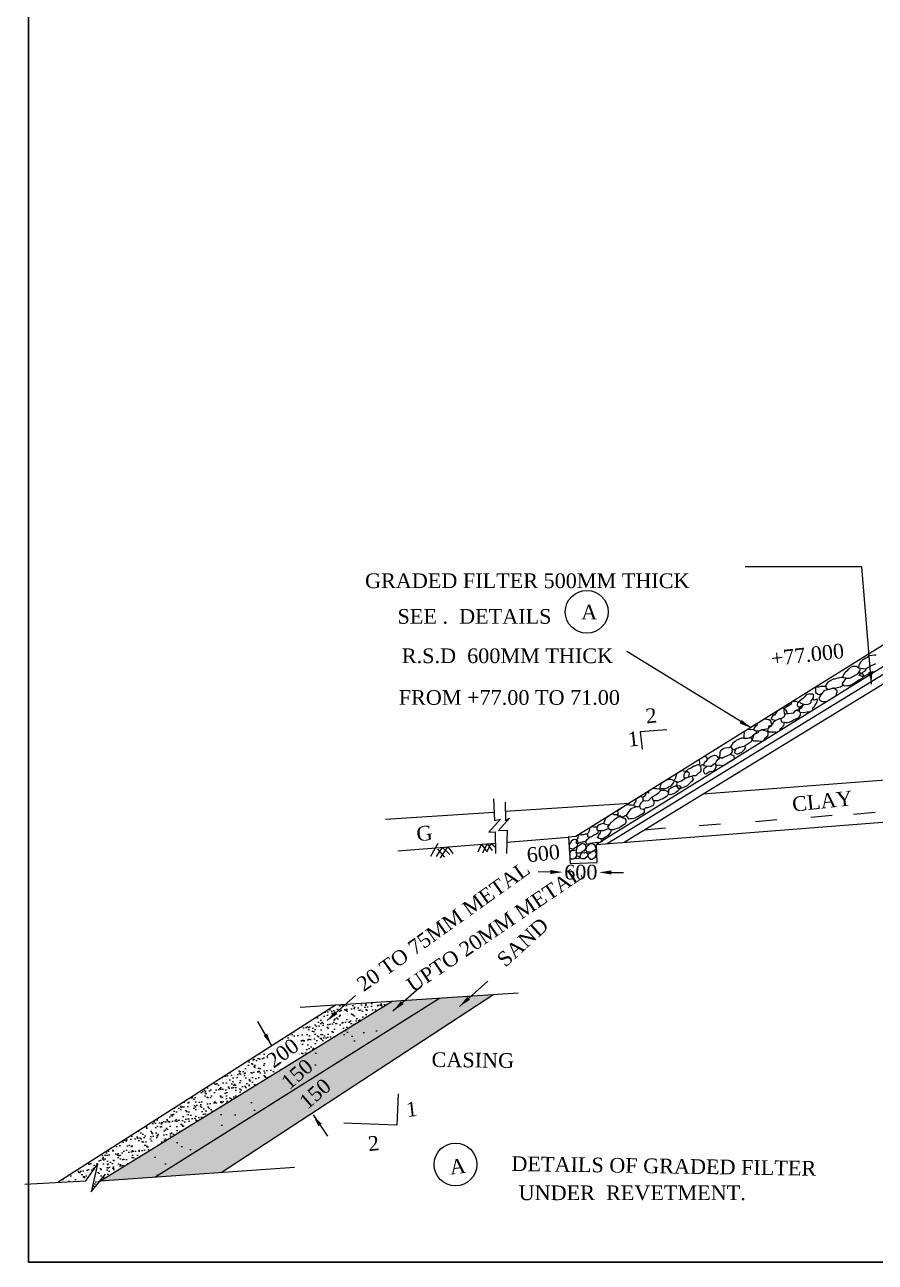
# Model space of a CAD drawing. Header units: millimetres. Extents: x 35 to 1436, y 32 to 1034.
# Drawn here: x 35 to 382, y 32 to 538 of the extents above; entities that cross this region are included whole.
import ezdxf

# ---------------------------------------------------------------- set-up
doc = ezdxf.new("R2010")
doc.units = ezdxf.units.MM
doc.header["$MEASUREMENT"] = 0
doc.header["$PDMODE"] = 66
doc.header["$PDSIZE"] = 170
doc.linetypes.add('ACAD_ISO03W100', pattern=[30, 12, -18])
for name, color, linetype in [('DIM', 5, 'Continuous'), ('DOT LINE', 3, 'ACAD_ISO03W100'), ('DWG. LINE', 1, 'Continuous'), ('HATCH', 2, 'Continuous'), ('TEXT', 7, 'Continuous')]:
    doc.layers.add(name, color=color, linetype=linetype)
doc.layers.add('TITLE', color=7, linetype='Continuous', lineweight=30)
doc.styles.get("Standard").update_dxf_attribs({"font": 'times.ttf', "height": 6})
doc.dimstyles.get("Standard").update_dxf_attribs({"dimtxt": 6, "dimasz": 5, "dimexe": 0.18, "dimexo": 0.0625, "dimgap": 0.09, "dimtad": 0, "dimtih": 1, "dimtoh": 1, "dimdec": 1, "dimzin": 0, "dimdsep": 46, "dimtxsty": 'Standard', "dimcen": 0.09, "dimse1": 1, "dimse2": 1, "dimclrd": 5, "dimclre": 5, "dimclrt": 4, "dimadec": 0, "dimazin": 0, "dimtfac": 1, "dimtdec": 1, "dimtofl": 0, "dimtmove": 0, "dimatfit": 3, "dimfxl": 0, "dimtolj": 1, "dimtzin": 0, "dimarcsym": 0})

# ---------------------------------------------------------------- blocks, each defined once
blk = doc.blocks.new('*D15')
at = {"layer": 'Defpoints', "color": 0}
for p in [(254.61, 191.96), (269.5, 191.86), (269.5, 191.86)]:
    blk.add_point(p, dxfattribs=at)
at = {"layer": 'DIM', "color": 5, "lineweight": -2}
for p, q in [((249.61, 191.99), (244.61, 192.02)), ((274.5, 191.82), (279.5, 191.79))]:
    blk.add_line(p, q, dxfattribs=at)
at = {"layer": 'DIM', "color": 5}
for points in [[(249.61, 192.82), (249.6, 191.16), (254.61, 191.96)], [(274.51, 192.66), (274.49, 190.99), (269.5, 191.86)]]:
    blk.add_solid(points, dxfattribs=at)
at = {"layer": 'DIM', "color": 4, "insert": (262.05, 191.91), "char_height": 6, "attachment_point": 5}
blk.add_mtext('\\A1;600', dxfattribs=at)

msp = doc.modelspace()

# ---------------------------------------------------------------- hatches: boundary and pattern name
at = {"layer": 'DOT LINE'}
h = msp.add_hatch(dxfattribs=at)
h.set_pattern_fill('AR-SAND', color=256, scale=5, style=0)
h.paths.add_polyline_path([(184.95, 139.17), (161.7, 137.63), (48.38, 65.13), (59.67, 65.75), (64.51, 72.55), (61.94, 61.22), (65.44, 65.63), (65.44, 65.63)])
h.paths.add_polyline_path([(136.19, 109.33), (149.31, 119.06), (143.87, 126.39), (130.75, 116.66)], flags=24)
at = {"layer": 'HATCH'}
h = msp.add_hatch(dxfattribs=at)
h.set_pattern_fill('AR-SAND', color=256, scale=2, style=0)
h.paths.add_polyline_path([(65.44, 65.63), (87.89, 67.19), (204.21, 140.44), (184.95, 139.17)])
h.paths.add_polyline_path([(87.89, 67.19), (115.04, 69.07), (226.54, 141.91), (204.21, 140.44)])
h.paths.add_polyline_path([(141, 99.03), (155.07, 111.13), (149.11, 118.05), (135.05, 105.96)], flags=24)
h.paths.add_polyline_path([(148.41, 90.99), (162.44, 103.11), (156.47, 110.03), (142.43, 97.9)], flags=24)
h = msp.add_hatch(dxfattribs=at)
h.set_pattern_fill('AR-SAND', color=256, scale=10, style=0)
h.paths.add_polyline_path([(184.95, 139.17), (161.7, 137.63), (48.38, 65.13), (59.67, 65.75), (64.51, 72.55), (61.94, 61.22), (65.44, 65.63), (65.44, 65.63)])
h = msp.add_hatch(dxfattribs=at)
h.set_pattern_fill('AR-SAND', color=256, scale=10, style=0)
h.paths.add_polyline_path([(184.95, 139.17), (161.7, 137.63), (48.38, 65.13), (59.67, 65.75), (64.51, 72.55), (61.94, 61.22), (65.44, 65.63), (65.44, 65.63)])
h = msp.add_hatch(dxfattribs=at)
h.set_pattern_fill('AR-SAND', color=256, scale=10, style=0)
h.paths.add_polyline_path([(184.95, 139.17), (161.7, 137.63), (48.38, 65.13), (59.67, 65.75), (64.51, 72.55), (61.94, 61.22), (65.44, 65.63), (65.44, 65.63)])
h.paths.add_polyline_path([(136.19, 109.33), (149.31, 119.06), (143.87, 126.39), (130.75, 116.66)], flags=24)
h = msp.add_hatch(dxfattribs=at)
h.set_pattern_fill('AR-SAND', color=256, scale=2, style=0)
h.paths.add_polyline_path([(48.38, 65.13), (59.67, 65.75), (64.51, 72.55), (61.94, 61.22), (65.44, 65.63), (65.44, 65.63), (184.95, 139.17), (161.7, 137.63)])
h.paths.add_polyline_path([(136.19, 109.33), (149.31, 119.06), (143.87, 126.39), (130.75, 116.66)], flags=24)
h = msp.add_hatch(dxfattribs=at)
h.set_pattern_fill('AR-SAND', color=256, scale=10, style=0)
h.paths.add_polyline_path([(204.21, 140.44), (184.95, 139.17), (65.44, 65.63), (87.89, 67.19)])
h = msp.add_hatch(dxfattribs=at)
h.set_pattern_fill('AR-SAND', color=256, scale=100, style=0)
h.paths.add_polyline_path([(65.44, 65.63), (87.89, 67.19), (204.21, 140.44), (184.95, 139.17)])

# ---------------------------------------------------------------- linework, layer by layer
at = {"layer": 'DIM'}
for p, q in [((297.25, 250.11), (286.32, 249.33)), ((286.32, 249.33), (287.1, 242.3)), ((226.54, 141.91), (115.04, 69.07)), ((187.31, 101.34), (186.83, 88.54)), ((186.83, 88.54), (165.21, 89.34))]:
    msp.add_line(p, q, dxfattribs=at)
at = {"layer": 'DOT LINE'}
for p, q in [((342.2, 213.31), (333.46, 212.59)), ((364.74, 215.08), (356.01, 214.36)), ((382.32, 216.28), (373.58, 215.56)), ((296.64, 209.87), (287.9, 209.15)), ((319.16, 211.63), (310.42, 210.91)), ((203.61, 203.71), (200.54, 198.29)), ((220.07, 200.27), (221.49, 203.37)), ((221.49, 203.37), (223.6, 200.21)), ((221.92, 199.8), (223.78, 203.56)), ((223.6, 200.21), (225.35, 203.68)), ((223.78, 203.56), (225.8, 200.86)), ((225.35, 203.68), (227.06, 202.32)), ((203.05, 198.36), (205.43, 202.09)), ((206.49, 198.09), (203.61, 201.37)), ((204.71, 197.86), (207.68, 202.27)), ((205.43, 202.09), (208.54, 199.15)), ((207.68, 202.27), (209.73, 199.61))]:
    msp.add_line(p, q, dxfattribs=at)
at = {"layer": 'DWG. LINE'}
for p, q in [((436.24, 316.39), (260.07, 206.47)), ((439.44, 309.39), (268.42, 203.31)), ((272.79, 203.65), (440.95, 306.77)), ((279.71, 204.19), (442.7, 303.8)), ((531.38, 240.7), (311.92, 223.88)), ((226.32, 221.88), (226.78, 213.03)), ((231.11, 220.53), (231.24, 213.03)), ((229.17, 213.55), (224.45, 208.31)), ((226.78, 213.03), (229.17, 213.55)), ((232.92, 214.06), (228.39, 209.02)), ((231.24, 213.03), (232.92, 214.06)), ((224.45, 208.31), (226.97, 208.5)), ((226.97, 208.5), (227.1, 199.58)), ((228.39, 209.02), (231.95, 209.15)), ((231.95, 209.15), (231.63, 199.52)), ((260.07, 206.47), (256.87, 206.2)), ((147.33, 136.68), (236.44, 142.56)), ((161.7, 137.63), (48.38, 65.13)), ((65.44, 65.63), (184.95, 139.17)), ((87.89, 67.19), (204.21, 140.44)), ((59.67, 65.75), (64.51, 72.55)), ((64.51, 72.55), (61.94, 61.22)), ((144.98, 71.14), (65.44, 65.63)), ((61.94, 61.22), (67.69, 68.47)), ((34.72, 64.39), (59.67, 65.75))]:
    msp.add_line(p, q, dxfattribs=at)
at = {"layer": 'DWG. LINE', "color": 1}
for p, q in [((231.17, 216.82), (282.07, 220.2)), ((182.2, 213.58), (226.6, 216.52))]:
    msp.add_line(p, q, dxfattribs=at)
at = {"layer": 'DWG. LINE'}
for points in [[(231.78, 204.19), (257.05, 206.21), (257.75, 195.55), (268.77, 195.89), (268.42, 203.31), (598.46, 229.03), (640.19, 192.29), (678.96, 195.82), (715.43, 237.67), (1053.23, 260.41), (1053.23, 257.32), (1080.33, 259.26), (1079.61, 269.75), (1036.77, 267.31), (1037.11, 259.33)], [(187.29, 200.65), (227.04, 203.82)]]:
    msp.add_lwpolyline(points, dxfattribs=at)
for centre in [(264.45, 298.39), (210.8, 72.44)]:
    msp.add_circle(centre, 8.76, dxfattribs=at)
at = {"layer": 'HATCH'}
for p, q in [((377.38, 278.74), (376.47, 277.99)), ((377.85, 278.98), (377.38, 278.74)), ((377.38, 278.74), (377.38, 278.74)), ((378.6, 279.47), (377.85, 278.98)), ((378.93, 279.62), (378.6, 279.47)), ((379.25, 279.85), (378.93, 279.62)), ((379.91, 280.42), (379.25, 279.85)), ((381.11, 280.52), (379.91, 280.42)), ((379.91, 280.42), (379.91, 280.42)), ((382.16, 280.65), (381.11, 280.52)), ((382.75, 280.65), (382.16, 280.65)), ((369.88, 273.25), (369.61, 272.9)), ((370.29, 273.66), (369.88, 273.25)), ((370.93, 274.3), (370.29, 273.66)), ((370.29, 273.66), (370.29, 273.66)), ((371.25, 274.74), (370.93, 274.3)), ((371.72, 275.03), (371.25, 274.74)), ((372.27, 275.61), (371.72, 275.03)), ((373.18, 275.99), (372.27, 275.61)), ((373.79, 276.05), (373.18, 275.99)), ((374.84, 276.02), (373.79, 276.05)), ((375.48, 275.54), (374.84, 276.02)), ((375.28, 273.08), (375.83, 273.89)), ((375.74, 276.18), (375.48, 275.54)), ((375.48, 275.54), (376.33, 275.33)), ((376.07, 277.37), (375.74, 276.59)), ((375.74, 276.59), (375.74, 276.18)), ((375.74, 273.49), (375.83, 273.89)), ((375.83, 273.89), (376.01, 274.22)), ((375.83, 273.89), (376.49, 273.08)), ((376.01, 274.22), (376.24, 274.54)), ((376.47, 277.99), (376.07, 277.37)), ((376.07, 272.85), (376.91, 273.31)), ((376.24, 274.54), (376.33, 275.33)), ((376.24, 274.54), (376.24, 274.54)), ((376.33, 275.33), (377.14, 275.16)), ((376.33, 275.33), (376.33, 275.33)), ((376.49, 273.08), (376.91, 273.31)), ((376.91, 273.31), (377.35, 273.75)), ((376.91, 273.31), (376.91, 273.31)), ((376.91, 273.31), (376.91, 273.31)), ((376.91, 273.31), (377.47, 272.78)), ((377.14, 275.16), (377.61, 275.16)), ((377.35, 273.75), (378.28, 274.28)), ((377.61, 275.16), (377.61, 275.16)), ((377.61, 275.16), (378.43, 275.13)), ((378.28, 274.28), (378.63, 274.8)), ((378.28, 274.28), (378.28, 274.28)), ((378.43, 275.13), (380.27, 275.99)), ((378.63, 274.8), (378.64, 275.12)), ((380.53, 273.52), (379.86, 273.14)), ((380.27, 275.99), (380.59, 276.24)), ((380.27, 275.99), (380.27, 275.99)), ((381.2, 273.87), (380.53, 273.52)), ((380.59, 276.24), (382.14, 276.99)), ((381.96, 273.74), (381.2, 273.87)), ((382.29, 273.94), (381.96, 273.74)), ((382.14, 276.99), (382.49, 277.23)), ((382.49, 274.06), (382.29, 273.94)), ((363.05, 269.6), (362.24, 268.42)), ((362.24, 268.42), (362.24, 268.42)), ((362.24, 268.42), (362.24, 267.47)), ((365.25, 270.84), (363.05, 269.6)), ((363.05, 269.6), (363.05, 269.6)), ((365.61, 270.84), (365.25, 270.84)), ((367.11, 271.32), (365.61, 270.84)), ((368.47, 271.53), (367.11, 271.32)), ((369.12, 271.56), (368.47, 271.53)), ((368.47, 271.53), (368.47, 271.53)), ((368.58, 268.02), (369.25, 268.38)), ((369, 268.85), (369.15, 269.4)), ((369.26, 268.35), (369, 268.85)), ((369, 268.85), (369, 268.85)), ((369.13, 268.6), (369.07, 268.43)), ((369.15, 272.15), (369.12, 271.56)), ((369.12, 271.56), (369.53, 271.56)), ((369.12, 271.56), (369.12, 271.56)), ((369.25, 268.38), (369.13, 268.6)), ((369.61, 272.9), (369.15, 272.15)), ((369.15, 272.15), (369.15, 272.15)), ((369.15, 269.4), (369.67, 270.07)), ((369.15, 269.4), (369.15, 269.4)), ((369.99, 268.06), (369.26, 268.35)), ((369.26, 268.35), (369.26, 268.35)), ((369.53, 271.56), (370.17, 271.39)), ((369.67, 270.07), (370.11, 270.57)), ((370.11, 270.57), (370.55, 271.33)), ((370.17, 271.39), (370.55, 271.33)), ((370.55, 271.33), (371.8, 271.33)), ((373.2, 268.85), (371.77, 268.09)), ((371.8, 271.33), (372.33, 271.39)), ((372.33, 271.39), (373.47, 272.06)), ((374.4, 269.69), (373.2, 268.85)), ((373.47, 272.06), (374.69, 272.79)), ((373.47, 272.06), (373.47, 272.06)), ((375.71, 270.39), (374.4, 269.69)), ((374.4, 269.69), (374.4, 269.69)), ((374.69, 272.79), (375.28, 273.08)), ((375.28, 273.08), (375.28, 273.08)), ((377.14, 271.29), (375.71, 270.39)), ((375.71, 270.39), (375.71, 270.39)), ((375.89, 272.35), (376.07, 272.85)), ((377.32, 271.97), (375.89, 272.35)), ((377.47, 271.97), (377.14, 271.29)), ((377.85, 271.97), (377.32, 271.97)), ((377.32, 271.97), (377.32, 271.97)), ((377.47, 272.78), (377.47, 271.97)), ((378.4, 272.29), (377.85, 271.97)), ((377.85, 271.97), (377.85, 271.97)), ((379.42, 272.82), (378.4, 272.29)), ((379.86, 273.14), (379.42, 272.82)), ((353.44, 263.36), (352.3, 262.59)), ((353.66, 263.83), (353.44, 263.36)), ((354.24, 264.57), (353.66, 263.83)), ((353.66, 263.83), (353.66, 263.83)), ((355.31, 264.75), (354.24, 264.57)), ((356.73, 264.78), (355.31, 264.75)), ((355.31, 264.75), (355.31, 264.75)), ((357.06, 264.78), (356.73, 264.78)), ((356.88, 262.88), (357.1, 263.43)), ((357.1, 263.43), (357.14, 263.83)), ((357.14, 263.83), (357.14, 264.78)), ((357.97, 267.56), (357.86, 267.49)), ((357.86, 267.49), (358.02, 266.84)), ((357.98, 266.14), (357.91, 265.38)), ((357.91, 265.38), (357.91, 265.38)), ((357.91, 265.38), (357.91, 265.38)), ((357.91, 265.38), (357.91, 265.38)), ((357.91, 265.38), (359.01, 264.75)), ((359.23, 267.53), (357.97, 267.56)), ((358.02, 266.84), (357.98, 266.14)), ((359.01, 264.75), (359.67, 264.64)), ((360.14, 267.83), (359.23, 267.53)), ((359.23, 267.53), (359.23, 267.53)), ((359.9, 263.99), (359.49, 263.4)), ((359.49, 263.4), (359.49, 263.4)), ((359.49, 263.4), (359.49, 262.49)), ((359.67, 264.64), (360.74, 265.09)), ((360.74, 265.09), (359.9, 263.99)), ((359.9, 263.99), (359.9, 263.99)), ((360.51, 267.83), (360.14, 267.83)), ((361.89, 267.92), (360.51, 267.83)), ((361.4, 266.04), (360.74, 265.09)), ((360.74, 265.09), (360.74, 265.09)), ((363.16, 266.67), (361.4, 266.04)), ((361.4, 266.04), (361.4, 266.04)), ((362.24, 267.95), (361.89, 267.92)), ((362.24, 267.47), (362.24, 267.47)), ((362.24, 267.47), (363.16, 266.67)), ((363.16, 266.67), (363.67, 266.71)), ((363.16, 266.67), (363.16, 266.67)), ((363.16, 266.67), (363.16, 266.67)), ((363.67, 266.71), (365.1, 267.14)), ((363.67, 266.71), (363.67, 266.71)), ((364.36, 262.82), (365.27, 263.38)), ((365.1, 267.14), (366.05, 267.18)), ((365.58, 267.16), (365.1, 267.14)), ((365.1, 267.14), (365.1, 267.14)), ((365.27, 263.38), (366.05, 263.87)), ((366.19, 266.59), (365.58, 267.16)), ((366.05, 267.18), (367.52, 267.55)), ((366.05, 263.87), (366.38, 264.07)), ((366.78, 266.15), (366.19, 266.59)), ((366.38, 264.07), (366.6, 264.87)), ((366.6, 264.87), (366.78, 265.75)), ((366.6, 264.87), (366.6, 264.87)), ((366.78, 265.75), (366.78, 266.15)), ((366.78, 266.15), (366.78, 266.15)), ((366.78, 266.15), (366.78, 266.15)), ((367.52, 267.55), (368.18, 267.77)), ((367.52, 267.55), (367.52, 267.55)), ((368.18, 267.77), (368.58, 268.02)), ((368.18, 267.77), (368.18, 267.77)), ((370.9, 268.12), (369.99, 268.06)), ((371.77, 268.09), (370.9, 268.12)), ((371.77, 268.09), (371.77, 268.09)), ((343.49, 258.52), (342.56, 257.94)), ((344.45, 259.12), (343.49, 258.52)), ((343.49, 258.52), (343.49, 258.52)), ((345.21, 258.63), (344.45, 259.12)), ((345.45, 259.03), (344.97, 258.23)), ((344.97, 258.23), (344.97, 258.23)), ((344.97, 258.23), (345.12, 256.84)), ((345.92, 258.11), (345.21, 258.63)), ((346.25, 259.55), (345.45, 259.03)), ((345.45, 259.03), (345.45, 259.03)), ((346.43, 257.34), (345.92, 258.11)), ((345.92, 258.11), (345.92, 258.11)), ((347.32, 260.28), (346.25, 259.55)), ((346.25, 259.55), (346.25, 259.55)), ((347.94, 260.5), (347.32, 260.28)), ((347.32, 260.28), (347.32, 260.28)), ((348.15, 261.43), (347.94, 260.5)), ((347.94, 260.5), (347.94, 260.5)), ((348.55, 261.68), (348.15, 261.43)), ((350.03, 261.67), (348.55, 261.68)), ((349.84, 258.01), (350.36, 258.37)), ((350.88, 261.38), (350.03, 261.67)), ((350.03, 261.67), (350.03, 261.67)), ((350.1, 258.19), (350.05, 258.24)), ((350.75, 257.89), (350.1, 258.19)), ((350.36, 258.37), (351.24, 258.49)), ((350.62, 261.13), (350.44, 260.17)), ((350.44, 260.17), (350.44, 260.17)), ((350.44, 260.17), (350.77, 259.7)), ((351.13, 261.64), (350.62, 261.13)), ((350.77, 259.7), (351.28, 259.48)), ((351.13, 261.64), (350.88, 261.38)), ((352.3, 262.59), (351.13, 261.64)), ((351.25, 261.76), (351.13, 261.64)), ((351.13, 261.64), (351.13, 261.64)), ((351.24, 258.89), (351.5, 259.59)), ((351.57, 258.89), (351.24, 258.49)), ((351.24, 258.49), (351.24, 258.89)), ((351.24, 258.49), (351.24, 258.49)), ((351.24, 258.49), (351.24, 257.61)), ((352.08, 260.94), (351.25, 261.76)), ((351.28, 259.48), (351.72, 259.7)), ((351.5, 259.59), (352.38, 259.56)), ((351.93, 258.89), (351.57, 258.89)), ((351.72, 259.7), (352.27, 259.99)), ((352.83, 260.23), (351.93, 258.89)), ((353.09, 260.65), (352.08, 260.94)), ((352.08, 260.94), (352.08, 260.94)), ((352.27, 259.99), (353.4, 260.47)), ((352.3, 262.59), (352.3, 262.59)), ((352.38, 259.56), (352.83, 260.23)), ((352.83, 260.23), (352.96, 260.69)), ((354.12, 260.52), (352.83, 260.23)), ((352.83, 260.23), (352.83, 260.23)), ((353.4, 260.47), (354.83, 260.58)), ((354.12, 260.52), (354.12, 260.52)), ((354.83, 260.58), (355.38, 260.72)), ((355.38, 260.72), (355.89, 261.05)), ((355.89, 261.05), (356.26, 261.53)), ((356.26, 261.93), (356.88, 262.88)), ((356.26, 261.53), (356.26, 261.93)), ((356.57, 262.41), (356.41, 262.16)), ((356.53, 257.96), (356.98, 258.24)), ((356.77, 262.71), (356.57, 262.41)), ((357.46, 262.26), (356.77, 262.71)), ((356.91, 259), (357.13, 259.44)), ((356.98, 258.24), (356.91, 259)), ((357.13, 259.44), (357.54, 259.73)), ((358.67, 262.73), (357.46, 262.26)), ((357.54, 259.73), (357.9, 260.21)), ((357.54, 259.73), (357.54, 259.73)), ((357.9, 260.21), (358.45, 261.08)), ((357.9, 260.21), (357.9, 260.21)), ((358.45, 261.08), (358.71, 261.67)), ((358.45, 261.08), (358.45, 261.08)), ((358.75, 262.22), (358.67, 262.73)), ((358.71, 261.67), (358.75, 262.22)), ((358.75, 262.22), (358.75, 262.22)), ((359.49, 262.49), (359.9, 262.09)), ((359.9, 262.09), (360.48, 261.83)), ((360.48, 261.83), (361.03, 261.76)), ((361.03, 261.76), (361.69, 261.79)), ((361.69, 261.79), (362.55, 261.69)), ((362.55, 261.69), (362.93, 261.93)), ((362.93, 261.93), (363.63, 262.37)), ((363.63, 262.37), (364.36, 262.82)), ((335.06, 253.26), (334.59, 252.97)), ((335.62, 253.61), (335.06, 253.26)), ((336, 253.84), (335.62, 253.61)), ((335.62, 253.61), (335.62, 253.61)), ((336.52, 254.17), (336, 253.84)), ((336.94, 254.44), (336.52, 254.17)), ((336.52, 254.17), (336.52, 254.17)), ((337.47, 254.58), (336.94, 254.44)), ((338.73, 254.23), (337.27, 254.64)), ((337.27, 254.64), (337.47, 254.58)), ((339.28, 254.23), (338.73, 254.23)), ((339.28, 254.23), (339, 254.23)), ((339.86, 253.43), (339.28, 254.23)), ((340.46, 255.77), (339.8, 255.04)), ((339.8, 255.04), (339.8, 255.04)), ((339.8, 255.04), (340.09, 254.34)), ((339.86, 253.06), (339.86, 253.43)), ((339.86, 253.43), (339.86, 253.43)), ((340.23, 252.51), (339.86, 253.06)), ((340.09, 254.34), (340.09, 254.34)), ((340.09, 254.34), (340.09, 254.34)), ((340.09, 254.34), (341.78, 254.09)), ((340.75, 253.24), (340.23, 252.51)), ((341.19, 256.17), (340.46, 256.17)), ((340.46, 256.17), (340.46, 255.77)), ((341.26, 253.61), (340.75, 253.24)), ((342.25, 257.74), (341.19, 256.17)), ((341.78, 254.09), (341.26, 253.61)), ((341.78, 254.09), (342.22, 254.27)), ((342.22, 254.27), (343.28, 254.71)), ((342.22, 254.27), (342.22, 254.27)), ((342.56, 257.94), (342.25, 257.74)), ((342.25, 257.74), (342.25, 257.74)), ((343.28, 254.71), (343.8, 254.71)), ((344.97, 255.33), (343.8, 254.67)), ((343.8, 254.67), (343.8, 254.31)), ((343.8, 254.31), (344.05, 253.36)), ((344.05, 253.36), (344.05, 253.36)), ((344.05, 253.36), (344.05, 253.36)), ((344.05, 253.36), (345.11, 253.25)), ((345.6, 256.62), (344.97, 255.33)), ((344.97, 255.33), (344.97, 255.33)), ((345.11, 253.25), (345.88, 253.17)), ((345.18, 252.4), (345.11, 253.25)), ((345.11, 253.25), (345.11, 253.25)), ((345.12, 256.84), (345.12, 256.84)), ((345.12, 256.84), (345.6, 256.62)), ((345.6, 256.62), (349.07, 257.13)), ((345.88, 253.17), (346.58, 253.14)), ((346.36, 256.73), (346.43, 257.34)), ((346.36, 256.73), (346.36, 256.73)), ((346.43, 257.34), (346.43, 257.34)), ((346.58, 253.14), (347.28, 253.21)), ((347.28, 253.21), (348.12, 253.69)), ((348.12, 253.69), (348.92, 254.27)), ((348.92, 254.27), (349.58, 254.42)), ((349.07, 257.13), (349.84, 258.01)), ((349.07, 257.13), (349.07, 257.13)), ((349.58, 254.42), (349.98, 254.6)), ((349.98, 254.6), (350.9, 255.11)), ((351.24, 258.05), (350.75, 257.89)), ((350.9, 255.11), (351.6, 255.74)), ((350.9, 255.11), (350.9, 255.11)), ((351.24, 257.61), (351.24, 258.05)), ((351.24, 257.61), (351.24, 257.61)), ((351.24, 257.61), (351.64, 257.43)), ((351.64, 257.43), (351.24, 257.61)), ((351.6, 255.74), (351.89, 256.43)), ((351.6, 255.74), (351.6, 255.74)), ((351.64, 257.43), (353.25, 257.21)), ((351.97, 257.28), (351.64, 257.43)), ((351.89, 256.43), (352.02, 257.37)), ((351.89, 256.43), (351.89, 256.43)), ((352.02, 257.37), (351.97, 257.28)), ((353.25, 257.21), (354.42, 257.5)), ((353.25, 257.21), (353.25, 257.21)), ((354.42, 257.5), (355.23, 257.5)), ((355.23, 257.5), (356.53, 257.96)), ((356.53, 257.96), (356.53, 257.96)), ((328.87, 248.66), (328.62, 248.04)), ((328.62, 248.04), (328.62, 248.04)), ((328.62, 248.04), (328.62, 246.8)), ((328.75, 249.32), (328.68, 249.28)), ((328.68, 249.28), (328.87, 248.66)), ((329.42, 249.74), (328.75, 249.32)), ((329.82, 249.99), (329.42, 249.74)), ((329.97, 250.08), (329.82, 249.99)), ((330.33, 250.31), (329.97, 250.08)), ((330.55, 250.45), (330.33, 250.31)), ((331.43, 250.13), (330.55, 250.45)), ((332.83, 250.28), (331.43, 250.13)), ((331.43, 250.13), (331.43, 250.13)), ((331.65, 247.09), (332.96, 248.32)), ((332.79, 248.12), (332.68, 247.49)), ((333.12, 248.52), (332.79, 248.12)), ((333.38, 251.45), (332.8, 250.68)), ((332.8, 250.68), (332.8, 250.68)), ((332.8, 250.68), (332.83, 250.28)), ((332.83, 250.28), (333.27, 249.8)), ((332.83, 250.28), (332.83, 250.28)), ((332.96, 248.32), (333.33, 248.59)), ((333.53, 248.66), (333.12, 248.52)), ((333.27, 249.8), (333.75, 249.77)), ((333.33, 248.59), (333.53, 248.66)), ((334.04, 251.93), (333.38, 251.45)), ((334.41, 248.96), (333.53, 248.66)), ((333.53, 248.66), (333.97, 248.81)), ((333.75, 249.77), (334.59, 249.77)), ((333.97, 248.81), (333.75, 249.77)), ((334.15, 252.69), (334.04, 251.93)), ((334.27, 252.77), (334.15, 252.69)), ((334.59, 252.97), (334.27, 252.77)), ((334.96, 249.84), (334.41, 248.96)), ((334.41, 248.96), (334.41, 248.96)), ((334.59, 249.77), (335.32, 249.91)), ((335.32, 249.91), (335.76, 250.17)), ((335.76, 250.17), (336.35, 250.21)), ((336.06, 250.19), (335.76, 250.17)), ((338.65, 249.36), (336.06, 250.19)), ((336.35, 250.21), (336.86, 250.32)), ((336.86, 250.32), (337.26, 250.46)), ((337.26, 250.46), (338.64, 250.69)), ((338.55, 250.57), (338.4, 250.1)), ((338.4, 250.1), (338.77, 249.36)), ((338.43, 247.75), (338.58, 248.15)), ((339.14, 251.38), (338.55, 250.57)), ((338.58, 248.15), (338.65, 248.66)), ((338.64, 250.69), (338.84, 250.97)), ((338.65, 248.66), (338.65, 249.36)), ((338.65, 249.36), (338.65, 249.36)), ((338.77, 249.36), (339.8, 249.36)), ((338.84, 251.38), (339.09, 251.82)), ((338.84, 250.97), (338.84, 251.38)), ((339.09, 251.82), (339.98, 252)), ((339.5, 251.38), (339.14, 251.38)), ((339.98, 252), (339.5, 251.38)), ((339.8, 249.36), (340.53, 249.36)), ((340.23, 252.51), (339.98, 252)), ((339.98, 252), (340.11, 252.25)), ((340.11, 252.25), (340.23, 252.51)), ((340.53, 249.36), (341.63, 249.36)), ((341.63, 249.36), (342.31, 249.14)), ((342.31, 249.14), (343.42, 249.83)), ((343.42, 249.83), (343.57, 249.93)), ((343.53, 250.61), (344.19, 251.05)), ((343.57, 249.93), (343.53, 250.61)), ((343.53, 250.61), (343.53, 250.61)), ((344.19, 251.05), (344.56, 251.52)), ((344.19, 251.05), (344.19, 251.05)), ((344.56, 251.52), (345.07, 251.96)), ((344.56, 251.52), (344.56, 251.52)), ((345.07, 251.96), (345.18, 252.4)), ((345.07, 251.96), (345.07, 251.96)), ((323.41, 243.22), (322.67, 242.83)), ((324.22, 244.63), (323.3, 243.53)), ((323.3, 243.53), (323.3, 243.53)), ((323.3, 243.53), (323.52, 242.91)), ((323.52, 242.91), (323.41, 243.22)), ((323.52, 242.91), (323.52, 242.91)), ((323.52, 242.91), (324.22, 242)), ((325.17, 245.4), (324.22, 244.63)), ((324.22, 244.63), (324.22, 244.63)), ((325.61, 245.77), (325.17, 245.4)), ((327.77, 246.8), (325.61, 245.77)), ((325.61, 245.77), (325.61, 245.77)), ((326.34, 242.8), (326.75, 242.99)), ((326.75, 242.99), (327.15, 243.02)), ((327.15, 243.02), (328.1, 243.35)), ((328.62, 246.8), (327.77, 246.8)), ((328.1, 243.35), (328.8, 243.53)), ((328.62, 246.8), (328.62, 246.8)), ((328.62, 246.8), (329.38, 246.8)), ((328.8, 243.53), (329.6, 244.01)), ((329.41, 242.65), (329.2, 243.77)), ((329.38, 246.8), (330.15, 246.8)), ((329.6, 244.01), (330.41, 244.56)), ((329.6, 244.01), (329.6, 244.01)), ((330.15, 246.8), (330.92, 246.87)), ((330.15, 246.8), (330.15, 246.8)), ((330.41, 244.56), (330.81, 244.89)), ((330.81, 244.89), (331.8, 245.33)), ((330.92, 246.87), (331.65, 247.09)), ((331.29, 246.98), (330.92, 246.87)), ((331.44, 247.03), (331.29, 246.98)), ((332.15, 246.36), (331.44, 247.03)), ((331.8, 245.33), (332.14, 246.01)), ((332.21, 246.69), (332.1, 246.03)), ((332.1, 246.03), (332.15, 246.36)), ((332.1, 246.03), (332.1, 246.03)), ((332.1, 246.03), (332.76, 245.7)), ((332.14, 246.01), (332.1, 246.03)), ((332.68, 247.49), (332.21, 246.69)), ((332.21, 246.69), (332.21, 246.69)), ((332.76, 245.7), (332.76, 245.7)), ((332.76, 245.7), (333.97, 245.66)), ((333.97, 245.66), (334.85, 245.66)), ((334.85, 245.66), (336.4, 245.47)), ((336.4, 245.47), (336.93, 245.81)), ((336.93, 245.81), (337.15, 246.65)), ((337.15, 246.65), (337.99, 247.31)), ((337.99, 247.31), (338.43, 247.75)), ((310.73, 238.08), (310.38, 237.86)), ((310.38, 237.86), (310.57, 236.78)), ((311.07, 238.29), (310.73, 238.08)), ((311.69, 238.68), (311.07, 238.29)), ((312.73, 239.33), (311.69, 238.68)), ((313.65, 238.72), (312.73, 239.33)), ((313.69, 238.03), (313.21, 237.19)), ((313.69, 238.36), (313.65, 238.72)), ((314.68, 238.69), (313.69, 238.03)), ((315.3, 239.27), (314.68, 238.69)), ((316.55, 239.68), (315.3, 239.27)), ((317.13, 239.68), (316.55, 239.68)), ((317.88, 239.25), (317.13, 239.68)), ((318.6, 238.33), (317.46, 237.45)), ((318.6, 238.33), (317.88, 239.25)), ((317.88, 239.25), (317.88, 239.25)), ((318.82, 239.9), (318.53, 239.06)), ((318.53, 239.06), (319.82, 238.61)), ((319.18, 238.84), (318.6, 238.33)), ((318.6, 238.33), (318.6, 238.33)), ((319.08, 241.59), (318.82, 240.78)), ((318.82, 240.78), (318.82, 239.9)), ((320.51, 242.5), (319.08, 241.59)), ((319.08, 241.59), (319.08, 241.59)), ((319.82, 238.61), (319.18, 238.84)), ((319.82, 238.61), (320.36, 238.99)), ((319.82, 238.61), (319.82, 238.61)), ((320.36, 238.99), (321.42, 239.43)), ((321.06, 242.68), (320.51, 242.5)), ((322.67, 242.83), (321.06, 242.68)), ((321.42, 239.43), (322.23, 239.79)), ((322.23, 239.79), (322.74, 239.94)), ((322.74, 239.94), (323.26, 240.12)), ((323.26, 240.12), (323, 240.03)), ((323.26, 240.12), (324.1, 241.11)), ((324.71, 239.53), (323.26, 240.12)), ((323.32, 237.36), (324.63, 238.18)), ((323.94, 241.94), (324.14, 242.1)), ((324.1, 241.11), (323.94, 241.94)), ((323.94, 241.94), (323.94, 241.94)), ((324.22, 242), (325.17, 242.18)), ((324.22, 242), (324.22, 242)), ((324.63, 238.18), (324.9, 238.34)), ((324.9, 238.34), (324.71, 239.53)), ((325.06, 241.26), (324.91, 240.71)), ((324.91, 240.71), (325.9, 240.24)), ((325.46, 242.38), (325.06, 241.66)), ((325.06, 241.66), (325.06, 241.26)), ((325.17, 242.18), (325.76, 242.58)), ((325.76, 242.58), (326.34, 242.8)), ((325.9, 240.24), (327.8, 240.97)), ((325.9, 240.24), (325.9, 240.24)), ((327.8, 240.97), (328.21, 241.45)), ((328.21, 241.45), (329.12, 242.18)), ((328.21, 241.45), (328.21, 241.45)), ((329.12, 242.18), (329.41, 242.65)), ((302.79, 233.12), (301.84, 232.53)), ((303.45, 233.54), (302.79, 233.12)), ((304.16, 233.26), (303.45, 233.54)), ((305.1, 233.07), (304.16, 233.26)), ((304.16, 233.26), (304.16, 233.26)), ((304.93, 232.79), (304.34, 232.24)), ((305.37, 233.49), (304.93, 232.79)), ((305.15, 233.14), (305.1, 233.07)), ((305.23, 233.26), (305.15, 233.14)), ((306.03, 232.75), (305.23, 233.26)), ((305.74, 233.93), (305.37, 233.49)), ((307.24, 234.62), (305.74, 233.93)), ((306.14, 232.75), (306.03, 232.75)), ((306.03, 232.75), (306.03, 232.75)), ((306.43, 232.2), (306.14, 232.75)), ((308.19, 235.24), (307.24, 234.62)), ((308.59, 235.32), (308.19, 235.24)), ((309.73, 235.83), (308.59, 235.32)), ((310.35, 235.83), (309.73, 235.83)), ((310.24, 232.57), (310.83, 232.86)), ((310.57, 236.42), (310.35, 235.83)), ((310.35, 235.83), (310.35, 235.83)), ((310.35, 235.83), (311.16, 235.72)), ((310.57, 236.78), (310.57, 236.42)), ((310.83, 232.86), (311.26, 233.34)), ((310.83, 232.86), (310.83, 232.86)), ((311.08, 235.02), (310.89, 235.63)), ((311.26, 234.51), (311.08, 235.02)), ((311.16, 235.72), (312.37, 236.11)), ((311.26, 233.89), (311.26, 234.51)), ((311.26, 233.34), (311.26, 233.89)), ((311.26, 233.34), (311.26, 233.34)), ((312.26, 233.6), (312.19, 233.16)), ((312.19, 233.16), (312.55, 232.28)), ((312.48, 236.64), (312.26, 235.58)), ((312.26, 235.58), (312.26, 235.58)), ((312.26, 235.58), (312.89, 235.45)), ((312.3, 234.19), (312.26, 233.6)), ((313.21, 234.77), (312.3, 234.19)), ((312.37, 236.11), (312.37, 236.11)), ((313.21, 237.19), (312.48, 236.64)), ((312.89, 235.45), (312.89, 235.45)), ((312.89, 235.45), (314.61, 235.25)), ((313.21, 237.19), (313.21, 237.19)), ((313.75, 235.35), (313.21, 234.77)), ((313.21, 234.77), (313.21, 234.77)), ((313.58, 232.36), (314.79, 233.16)), ((314.61, 235.25), (315.34, 235.29)), ((314.61, 235.25), (314.61, 235.25)), ((314.79, 233.16), (315.59, 233.27)), ((314.79, 233.16), (314.79, 233.16)), ((315.34, 235.29), (316.33, 236.16)), ((315.59, 233.27), (316.26, 232.99)), ((316.26, 232.99), (317.42, 234.7)), ((316.33, 236.16), (316.87, 236.44)), ((316.87, 236.44), (317.1, 236.36)), ((317.46, 237.45), (317.02, 236.13)), ((317.02, 236.13), (317.02, 236.13)), ((317.02, 236.13), (317.24, 235.69)), ((317.24, 235.69), (318.16, 235.76)), ((317.24, 235.69), (317.24, 235.69)), ((317.42, 234.7), (317.34, 235.7)), ((317.42, 234.7), (317.42, 234.7)), ((317.46, 237.45), (317.46, 237.45)), ((318.16, 235.76), (318.78, 235.87)), ((318.78, 235.87), (318.78, 235.87)), ((318.78, 235.87), (320.3, 235.49)), ((320.3, 235.49), (320.7, 235.74)), ((320.7, 235.74), (322.13, 236.62)), ((322.13, 236.62), (322.79, 237.03)), ((322.79, 237.03), (323.01, 237.17)), ((323.01, 237.17), (323.32, 237.36)), ((294.78, 228.12), (294.63, 227.4)), ((295.96, 228.86), (294.78, 228.12)), ((296.71, 229.33), (295.96, 228.86)), ((295.96, 228.86), (295.96, 228.86)), ((297.63, 229.9), (296.71, 229.33)), ((298.81, 229.78), (297.63, 229.9)), ((297.63, 229.9), (297.63, 229.9)), ((299.43, 229.63), (298.81, 229.78)), ((299.21, 227.51), (299.94, 228.46)), ((299.91, 229.42), (299.43, 229.63)), ((300.68, 230.3), (299.91, 229.42)), ((299.91, 229.42), (299.91, 229.42)), ((299.91, 229.42), (301.78, 228.76)), ((299.91, 229.42), (299.91, 229.42)), ((299.94, 228.46), (300.31, 229.28)), ((299.94, 228.46), (299.94, 228.46)), ((300.31, 229.28), (300.02, 229.54)), ((301.21, 232.14), (300.68, 230.7)), ((300.68, 230.7), (300.68, 230.3)), ((301.16, 227.37), (301.41, 228.03)), ((301.53, 232.34), (301.21, 232.14)), ((301.22, 228.56), (301.78, 228.76)), ((301.41, 228.03), (301.22, 228.56)), ((301.84, 232.53), (301.53, 232.34)), ((301.78, 228.76), (302.7, 229.09)), ((301.78, 228.76), (301.78, 228.76)), ((301.78, 228.76), (301.78, 228.76)), ((302.7, 229.09), (303.21, 229.35)), ((303.21, 229.35), (304.89, 230.47)), ((304.16, 231.66), (304.12, 230.78)), ((304.12, 230.78), (304.53, 230.38)), ((304.34, 232.24), (304.16, 231.66)), ((304.34, 232.24), (304.34, 232.24)), ((304.53, 230.38), (305.95, 230.74)), ((304.53, 230.38), (304.53, 230.38)), ((304.89, 230.47), (305.24, 230.56)), ((305.24, 230.56), (305.95, 230.74)), ((306.98, 228.8), (305.92, 227.63)), ((305.95, 230.74), (306.36, 231.65)), ((305.95, 230.74), (308.04, 231.44)), ((305.95, 230.74), (305.95, 230.74)), ((306.36, 231.65), (306.43, 232.2)), ((306.36, 231.65), (306.36, 231.65)), ((307.57, 229.2), (306.98, 228.8)), ((306.98, 228.8), (306.98, 228.8)), ((307.38, 231.22), (307.64, 230.7)), ((307.97, 229.82), (307.57, 229.2)), ((307.57, 229.2), (307.57, 229.2)), ((307.64, 230.7), (307.97, 229.82)), ((307.97, 229.82), (307.97, 229.82)), ((308.04, 231.44), (309.25, 231.51)), ((308.04, 231.44), (308.04, 231.44)), ((309.25, 231.51), (309.69, 232.02)), ((309.69, 232.02), (310.24, 232.57)), ((312.55, 232.28), (313.1, 232.17)), ((313.1, 232.17), (313.58, 232.36)), ((286.27, 222.82), (285.81, 222.53)), ((287.34, 222.42), (286.27, 222.82)), ((288.08, 223.04), (287.34, 222.42)), ((288.48, 223.52), (288.08, 223.04)), ((288.62, 224.28), (288.48, 223.52)), ((288.48, 223.52), (288.48, 223.52)), ((289.03, 224.54), (288.62, 224.28)), ((289.7, 224.28), (289.03, 224.54)), ((289.69, 221.28), (291.04, 222.64)), ((290.01, 225.15), (289.7, 224.96)), ((289.7, 224.96), (289.7, 224.28)), ((289.7, 224.28), (289.7, 224.28)), ((290.86, 225.68), (290.01, 225.15)), ((291.29, 225.95), (290.86, 225.68)), ((290.86, 225.68), (290.86, 225.68)), ((291.04, 222.64), (291.81, 223.04)), ((291.04, 222.64), (291.04, 222.64)), ((291.28, 222.76), (291.43, 222.84)), ((291.52, 221.72), (291.28, 222.76)), ((291.64, 226.17), (291.29, 225.95)), ((291.43, 222.84), (291.81, 223.04)), ((292.43, 226), (291.64, 226.17)), ((291.81, 223.04), (292.76, 223.63)), ((291.81, 223.04), (291.81, 223.04)), ((293.13, 226), (292.43, 226)), ((292.43, 226), (292.43, 226)), ((292.76, 223.63), (293.94, 224.47)), ((292.76, 223.63), (292.76, 223.63)), ((294.19, 225.86), (293.13, 226)), ((293.13, 226), (293.13, 226)), ((293.94, 224.47), (294.52, 225.02)), ((293.94, 224.47), (293.94, 224.47)), ((294.67, 225.6), (294.19, 225.86)), ((294.63, 227.4), (294.38, 226.82)), ((294.38, 226.82), (294.38, 226.82)), ((294.38, 226.82), (294.6, 226.2)), ((294.52, 225.02), (294.8, 225.53)), ((294.6, 226.2), (294.6, 226.2)), ((294.6, 226.2), (295.29, 226.2)), ((294.8, 225.53), (295.44, 225.53)), ((295.12, 225.53), (296.24, 225.42)), ((295.29, 226.2), (296.65, 226.2)), ((297.34, 223.08), (295.36, 221.76)), ((296.24, 225.42), (297.27, 225.16)), ((296.65, 226.2), (297.71, 226.6)), ((297.27, 225.16), (297.27, 225.16)), ((297.27, 225.16), (297.82, 224.71)), ((297.72, 223.85), (297.34, 223.08)), ((297.34, 223.08), (297.34, 223.08)), ((297.71, 226.6), (298.11, 226.93)), ((297.71, 226.6), (297.71, 226.6)), ((297.93, 225.57), (297.71, 223.85)), ((297.71, 223.85), (298.63, 223.74)), ((297.82, 224.71), (297.72, 223.85)), ((297.72, 223.85), (297.72, 223.85)), ((298.88, 226.3), (297.93, 225.57)), ((297.93, 225.57), (297.93, 225.57)), ((298.11, 226.93), (298.66, 227.07)), ((298.63, 223.74), (299.62, 223.96)), ((298.63, 223.74), (298.63, 223.74)), ((298.66, 227.07), (299.21, 227.51)), ((300.6, 227.14), (298.88, 226.3)), ((298.88, 226.3), (298.88, 226.3)), ((299.21, 227.51), (299.21, 227.51)), ((299.62, 223.96), (300.49, 224.22)), ((300.49, 224.22), (300.82, 224.62)), ((301.35, 227.05), (300.6, 227.14)), ((300.6, 227.14), (300.6, 227.14)), ((300.82, 224.62), (301.81, 225.35)), ((300.82, 224.62), (300.82, 224.62)), ((301.93, 226.09), (301.16, 227.37)), ((301.16, 227.37), (301.16, 227.37)), ((302.18, 227.22), (301.35, 227.05)), ((301.81, 225.35), (302.7, 226.09)), ((301.81, 225.35), (301.81, 225.35)), ((302.7, 226.09), (301.93, 226.09)), ((301.93, 226.09), (301.93, 226.09)), ((302.69, 227.11), (302.18, 227.22)), ((303.34, 226.33), (302.69, 227.11)), ((303.98, 226.57), (302.7, 226.09)), ((302.7, 226.09), (302.7, 226.09)), ((302.7, 226.09), (303.05, 226.09)), ((305.51, 227.3), (303.98, 226.57)), ((305.92, 227.63), (305.51, 227.3)), ((305.51, 227.3), (305.51, 227.3)), ((278.19, 217.77), (277.29, 217.21)), ((279.53, 218.61), (278.19, 217.77)), ((278.19, 217.77), (278.19, 217.77)), ((280.88, 219.45), (279.53, 218.61)), ((279.53, 218.61), (279.53, 218.61)), ((281.77, 219.33), (280.88, 219.45)), ((280.88, 219.45), (280.88, 219.45)), ((282.5, 217.8), (281.48, 216.66)), ((282.21, 219.33), (281.77, 219.33)), ((281.77, 219.33), (281.77, 219.33)), ((282.72, 219.33), (282.21, 219.33)), ((283.13, 218.05), (282.5, 217.8)), ((283.35, 219.27), (282.72, 219.33)), ((284.15, 218.38), (283.13, 218.05)), ((283.32, 219.19), (283.35, 219.27)), ((284.15, 220.4), (283.6, 219.19)), ((283.6, 219.19), (283.6, 219.19)), ((283.6, 219.19), (283.6, 219.19)), ((283.6, 219.19), (284.44, 218.93)), ((284.52, 221.02), (284.15, 220.4)), ((284.15, 220.4), (284.15, 220.4)), ((284.15, 220.4), (284.15, 220.4)), ((284.7, 218.84), (284.15, 218.38)), ((284.15, 218.38), (284.15, 218.38)), ((284.44, 218.93), (284.96, 218.75)), ((284.72, 221.85), (284.5, 221.71)), ((284.5, 221.71), (284.52, 221.02)), ((285.25, 222.18), (284.72, 221.85)), ((284.96, 218.75), (285.54, 218.79)), ((284.96, 218.75), (284.96, 218.75)), ((285.81, 222.53), (285.25, 222.18)), ((285.54, 218.79), (286.04, 218.72)), ((285.81, 222.53), (285.81, 222.53)), ((286.57, 220.11), (285.95, 218.94)), ((285.95, 218.94), (286.13, 218.5)), ((286.13, 218.5), (286.35, 217.91)), ((286.35, 217.91), (286.35, 217.91)), ((286.35, 217.91), (287.38, 217.77)), ((287.08, 220.66), (286.57, 220.11)), ((286.57, 220.11), (286.57, 220.11)), ((287.97, 221.23), (287.08, 220.66)), ((287.08, 220.66), (287.08, 220.66)), ((287.34, 222.42), (287.34, 221.39)), ((287.34, 221.39), (287.34, 221.39)), ((287.34, 221.39), (288.59, 221.06)), ((287.38, 217.77), (287.89, 217.77)), ((287.89, 217.77), (288.62, 218.39)), ((288.11, 217.28), (287.89, 217.77)), ((287.89, 217.77), (287.89, 217.77)), ((288.59, 221.06), (289.69, 221.28)), ((288.59, 221.06), (288.59, 221.06)), ((288.62, 218.39), (289.46, 218.39)), ((289.46, 218.39), (289.87, 218.57)), ((289.87, 218.57), (290.49, 218.83)), ((290.49, 218.83), (291.04, 219.12)), ((291.04, 219.12), (291.55, 219.19)), ((291.85, 221.17), (291.52, 221.72)), ((291.55, 219.19), (291.99, 220)), ((292.32, 221.1), (291.85, 221.17)), ((291.85, 221.17), (291.85, 221.17)), ((291.99, 220.4), (292.09, 221.14)), ((291.99, 220), (291.99, 220.4)), ((291.99, 220.4), (291.99, 220.4)), ((291.99, 220), (291.99, 220)), ((292.98, 221.06), (292.32, 221.1)), ((293.53, 221.06), (292.98, 221.06)), ((294.63, 221.61), (293.53, 221.06)), ((293.53, 221.06), (293.53, 221.06)), ((295.36, 221.76), (294.63, 221.61)), ((271.73, 212.73), (271.33, 211.82)), ((272.16, 214.01), (271.73, 212.73)), ((271.73, 212.73), (271.73, 212.73)), ((272.5, 214.22), (272.16, 214.01)), ((273.33, 214.74), (272.5, 214.22)), ((273.83, 215.05), (273.33, 214.74)), ((274.64, 215.56), (273.83, 215.05)), ((275.36, 213.03), (274.08, 211.82)), ((274.92, 215.73), (274.64, 215.56)), ((274.64, 215.56), (274.64, 215.56)), ((275.61, 215.44), (274.92, 215.73)), ((275.8, 213.28), (275.36, 213.03)), ((276.05, 215.44), (275.61, 215.44)), ((276.49, 213.87), (275.8, 213.28)), ((275.8, 213.28), (275.8, 213.28)), ((276.49, 215.44), (276.05, 215.44)), ((277.23, 215.45), (276.49, 215.44)), ((276.89, 214.2), (276.49, 213.87)), ((276.49, 213.87), (276.49, 213.87)), ((277.3, 214.38), (276.89, 214.2)), ((277.29, 217.21), (277.1, 217.1)), ((277.1, 217.1), (277.1, 217.1)), ((277.1, 217.1), (277.23, 215.89)), ((277.23, 215.89), (277.23, 215.01)), ((277.23, 215.01), (277.23, 215.45)), ((277.23, 215.01), (277.23, 215.01)), ((277.23, 215.01), (278.03, 214.94)), ((278.13, 214.61), (277.3, 214.38)), ((278.03, 214.94), (278.47, 214.61)), ((278.47, 214.61), (278.03, 214.94)), ((278.03, 214.94), (278.13, 214.61)), ((278.47, 214.61), (278.47, 214.61)), ((278.47, 214.61), (278.95, 214.57)), ((278.95, 214.16), (278.47, 214.61)), ((278.95, 214.57), (279.39, 214.57)), ((279.35, 214.09), (278.95, 214.16)), ((280.15, 213.83), (279.35, 214.09)), ((279.39, 214.57), (280.12, 215.09)), ((280.12, 215.09), (280.53, 215.12)), ((280.63, 213.25), (280.15, 213.83)), ((280.15, 213.83), (280.15, 213.83)), ((280.52, 212.33), (280.59, 212.77)), ((281.48, 216.66), (280.53, 215.12)), ((280.53, 215.12), (280.53, 215.12)), ((280.53, 215.12), (280.53, 215.12)), ((280.53, 215.12), (281.59, 213.73)), ((280.59, 212.77), (280.63, 213.25)), ((280.59, 212.77), (280.59, 212.77)), ((280.63, 213.25), (280.63, 213.25)), ((281.48, 216.66), (281.48, 216.66)), ((281.59, 213.73), (282.17, 213.88)), ((281.59, 213.73), (281.59, 213.73)), ((282.17, 213.88), (283.09, 213.88)), ((283.09, 213.88), (284.22, 214.14)), ((284.22, 214.14), (285.18, 214.65)), ((285.18, 214.65), (285.62, 214.79)), ((285.62, 214.79), (286.31, 215.38)), ((286.31, 215.38), (287.04, 215.67)), ((286.31, 215.38), (286.31, 215.38)), ((287.04, 215.67), (288.11, 216.48)), ((288.11, 216.48), (288.11, 217.28)), ((265.46, 208.84), (264.8, 207.42)), ((265.59, 209.91), (265.46, 208.84)), ((265.46, 208.84), (265.46, 208.84)), ((265.83, 210.06), (265.59, 209.91)), ((266.13, 210.25), (265.83, 210.06)), ((266.63, 210.56), (266.13, 210.25)), ((267.55, 210.31), (266.63, 210.56)), ((267.22, 207.01), (268.24, 207.45)), ((268.61, 210.31), (267.55, 210.31)), ((268.24, 207.45), (269.16, 208.19)), ((268.24, 207.45), (268.24, 207.45)), ((268.98, 210.9), (268.61, 210.31)), ((268.61, 210.31), (268.61, 209.43)), ((268.61, 209.43), (268.61, 209.43)), ((268.61, 209.43), (269.31, 208.99)), ((269.53, 211.3), (268.98, 210.9)), ((268.98, 210.9), (268.98, 210.9)), ((269.16, 208.19), (269.25, 209)), ((269.25, 209), (269.25, 209)), ((269.31, 208.99), (269.31, 208.99)), ((269.31, 208.99), (269.93, 208.92)), ((269.93, 208.01), (269.34, 207.38)), ((270.66, 211.74), (269.53, 211.3)), ((269.93, 208.92), (271.25, 208.99)), ((269.93, 208.92), (269.93, 208.92)), ((269.93, 208.92), (269.93, 208.01)), ((271.33, 211.82), (270.66, 211.74)), ((271.25, 208.99), (271.98, 209.32)), ((271.33, 211.82), (271.33, 211.82)), ((271.33, 211.82), (273.05, 211.34)), ((271.98, 209.32), (272.68, 209.58)), ((272.68, 209.58), (273.34, 209.86)), ((273.64, 211.23), (272.98, 210.28)), ((272.98, 210.28), (273.71, 209.44)), ((273.05, 211.34), (273.86, 211.53)), ((273.05, 211.34), (273.05, 211.34)), ((273.41, 207.09), (274.18, 208.08)), ((274.08, 211.82), (273.64, 211.23)), ((273.71, 209.44), (273.71, 209.44)), ((273.71, 209.44), (274.7, 209.41)), ((273.86, 211.53), (274.08, 211.82)), ((274.08, 211.82), (274.08, 211.82)), ((274.18, 208.08), (274.51, 208.59)), ((274.51, 208.59), (274.54, 209.41)), ((274.51, 208.59), (274.51, 208.59)), ((274.7, 209.41), (275.25, 209.41)), ((275.25, 209.41), (276.05, 209.73)), ((276.05, 209.73), (277.63, 210.1)), ((277.63, 210.1), (278.36, 210.58)), ((277.63, 210.1), (277.63, 210.1)), ((278.36, 210.58), (279.42, 211.23)), ((279.42, 211.23), (279.86, 211.56)), ((279.42, 211.23), (279.42, 211.23)), ((279.86, 211.56), (280.3, 211.86)), ((280.3, 211.86), (280.52, 212.33)), ((280.3, 211.86), (280.3, 211.86)), ((280.52, 212.33), (280.52, 212.33)), ((257.66, 203.79), (257.27, 202.92)), ((257.27, 202.92), (257.31, 202.16)), ((258.13, 204.44), (257.66, 203.79)), ((258.9, 205.21), (258.13, 204.44)), ((259.49, 205.36), (258.9, 205.21)), ((258.9, 205.21), (258.9, 205.21)), ((260.4, 205.18), (259.49, 205.36)), ((259.96, 202.14), (260.48, 202.5)), ((260.4, 205.18), (260.18, 204.74)), ((260.18, 204.74), (260.18, 204.33)), ((260.18, 204.33), (260.18, 203.82)), ((260.18, 203.82), (260.18, 203.82)), ((260.18, 203.82), (261.02, 203.75)), ((260.48, 202.5), (260.29, 201.62)), ((260.88, 204.7), (260.3, 204.96)), ((260.58, 205.58), (260.4, 205.18)), ((260.4, 205.18), (260.4, 205.18)), ((260.4, 205.18), (260.4, 205.18)), ((260.48, 202.5), (260.73, 203.02)), ((261.13, 202.61), (260.48, 202.5)), ((260.8, 206.05), (260.58, 205.58)), ((260.73, 203.02), (261.02, 203.75)), ((260.95, 207.02), (260.8, 206.05)), ((261.02, 203.75), (260.88, 204.7)), ((261.11, 207.12), (260.95, 207.02)), ((261.02, 203.75), (262.16, 204.15)), ((262.38, 207.15), (261.11, 207.12)), ((261.54, 202.79), (261.13, 202.61)), ((262.12, 203.38), (261.54, 202.79)), ((262.67, 203.67), (262.12, 203.38)), ((262.16, 204.15), (263.15, 204.52)), ((262.16, 204.15), (262.16, 204.15)), ((263.08, 207.22), (262.38, 207.15)), ((262.38, 207.15), (262.38, 207.15)), ((263.4, 203.38), (262.67, 203.67)), ((263.77, 207.42), (263.08, 207.22)), ((263.15, 204.52), (263.92, 204.52)), ((263.92, 203.05), (263.4, 203.38)), ((263.4, 203.38), (263.4, 203.38)), ((264.8, 207.42), (263.77, 207.42)), ((264.51, 205.25), (263.92, 204.52)), ((263.92, 204.52), (263.92, 204.52)), ((263.92, 204.52), (264.32, 203.46)), ((264.28, 202.54), (263.92, 203.05)), ((264.17, 201.69), (264.28, 202.54)), ((264.28, 202.54), (264.28, 202.54)), ((264.32, 203.46), (264.91, 203.5)), ((265.05, 202.83), (264.4, 202.37)), ((265.13, 205.62), (264.51, 205.25)), ((264.51, 205.25), (264.51, 205.25)), ((264.8, 207.42), (264.8, 207.42)), ((264.8, 207.42), (264.8, 206.5)), ((264.8, 206.5), (264.8, 206.5)), ((264.8, 206.5), (265.31, 206.32)), ((264.91, 203.5), (265.68, 203.64)), ((265.68, 203.64), (265.05, 202.83)), ((265.05, 202.83), (265.05, 202.83)), ((265.39, 206.28), (265.13, 205.62)), ((265.13, 205.62), (265.13, 205.62)), ((265.31, 206.32), (265.31, 206.32)), ((265.31, 206.32), (265.75, 206.28)), ((265.75, 206.28), (265.39, 206.28)), ((265.68, 203.64), (266.52, 203.72)), ((266.1, 203.68), (265.68, 203.64)), ((265.68, 203.64), (265.68, 203.64)), ((265.75, 206.28), (266.45, 206.5)), ((266.52, 203.72), (266.1, 203.68)), ((266.45, 206.5), (267.22, 207.01)), ((266.45, 206.5), (266.45, 206.5)), ((266.52, 203.72), (266.92, 203.9)), ((266.52, 203.72), (266.52, 203.72)), ((267.73, 203.05), (266.52, 203.72)), ((266.92, 203.9), (267.95, 204.12)), ((268.05, 202.24), (267.73, 203.05)), ((267.95, 204.12), (268.53, 204.19)), ((268.53, 204.19), (269.67, 204.08)), ((269.34, 207.38), (268.87, 206.18)), ((268.87, 206.18), (268.9, 206.25)), ((268.9, 206.25), (269.53, 205.85)), ((269.34, 207.38), (269.34, 207.38)), ((269.53, 205.85), (269.53, 205.85)), ((269.53, 205.85), (270.73, 205.77)), ((269.67, 204.08), (270.07, 204.34)), ((270.07, 204.34), (270.18, 204.4)), ((270.7, 204.72), (270.13, 205.81)), ((270.18, 204.4), (270.7, 204.72)), ((270.73, 205.77), (271.17, 205.74)), ((271.17, 205.74), (271.87, 206.21)), ((271.87, 206.21), (272.97, 206.76)), ((271.87, 206.21), (271.87, 206.21)), ((272.97, 206.76), (273.41, 207.09)), ((273.41, 207.09), (273.41, 207.09)), ((257.31, 202.16), (257.34, 201.72)), ((257.34, 201.72), (257.77, 201.72)), ((258.13, 200.85), (257.47, 199.85)), ((257.47, 199.85), (257.51, 199.19)), ((257.51, 199.19), (257.51, 199.19)), ((257.51, 199.19), (257.58, 198.06)), ((257.58, 198.06), (257.58, 198.06)), ((257.58, 198.06), (257.62, 197.46)), ((257.62, 197.46), (258.06, 197.41)), ((257.77, 201.72), (258.94, 201.48)), ((258.06, 197.41), (258.5, 197.41)), ((259.63, 200.85), (258.13, 200.85)), ((258.13, 200.85), (258.13, 200.85)), ((258.5, 197.41), (258.5, 197.41)), ((258.5, 197.41), (259.01, 197.41)), ((258.94, 201.48), (259.96, 202.14)), ((258.94, 201.48), (258.94, 201.48)), ((259.01, 197.41), (260, 197.89)), ((261.26, 197.37), (259.19, 197.5)), ((260.24, 200.91), (259.63, 200.85)), ((259.63, 200.85), (259.63, 200.85)), ((260, 197.89), (260.36, 198.62)), ((260, 197.89), (260, 197.89)), ((260.18, 200.19), (260.07, 199.79)), ((260.07, 199.79), (260.73, 199.79)), ((260.44, 199.02), (260.13, 199.99)), ((260.29, 201.62), (260.18, 200.19)), ((260.36, 198.62), (260.44, 199.02)), ((260.36, 198.62), (260.36, 198.62)), ((260.36, 198.62), (261.09, 198.54)), ((260.44, 199.02), (260.44, 199.02)), ((260.66, 197.41), (260.66, 197.41)), ((260.73, 199.79), (261.87, 199.83)), ((261.09, 198.54), (261.44, 198.31)), ((261.44, 198.31), (261.26, 197.37)), ((262.08, 199.27), (261.64, 198.61)), ((261.64, 198.61), (261.72, 198.18)), ((261.72, 198.18), (261.72, 197.74)), ((261.72, 197.74), (262.49, 197.59)), ((261.87, 199.83), (262.31, 199.9)), ((262.31, 199.9), (262.08, 199.27)), ((262.31, 199.9), (262.89, 200.49)), ((263.37, 199.71), (262.31, 199.9)), ((262.49, 197.59), (263.29, 197.59)), ((262.89, 200.49), (263.66, 200.89)), ((263.29, 197.59), (263.81, 197.59)), ((263.84, 200.3), (263.37, 199.71)), ((263.37, 199.71), (263.37, 199.71)), ((264.5, 199.86), (263.6, 200.01)), ((263.6, 200.01), (263.6, 200.01)), ((263.66, 200.89), (264.17, 201.69)), ((263.81, 197.59), (264.1, 197.99)), ((263.81, 197.59), (263.81, 197.59)), ((264.17, 201.69), (263.92, 201.29)), ((263.92, 201.29), (264.32, 200.34)), ((264.1, 197.99), (264.9, 198.58)), ((264.1, 197.99), (264.1, 197.99)), ((264.4, 202.37), (264.17, 201.69)), ((264.17, 201.69), (264.17, 201.69)), ((264.32, 200.34), (264.91, 200.3)), ((264.87, 199.35), (264.5, 199.86)), ((265.01, 199.02), (264.87, 199.35)), ((264.87, 199.35), (264.87, 199.35)), ((265.12, 199.46), (264.9, 198.58)), ((264.9, 198.58), (265.01, 199.02)), ((264.9, 198.58), (265.12, 197.96)), ((264.9, 198.58), (264.9, 198.58)), ((264.91, 200.3), (265.75, 200.27)), ((265.82, 199.75), (265.12, 199.46)), ((265.12, 199.46), (265.12, 199.46)), ((265.12, 197.96), (265.12, 197.96)), ((265.12, 197.96), (265.71, 197.66)), ((265.71, 197.66), (265.71, 197.26)), ((265.75, 200.27), (265.75, 200.27)), ((265.75, 200.27), (266.26, 200.27)), ((266.26, 200.27), (265.82, 199.75)), ((265.82, 199.75), (265.82, 199.75)), ((266.26, 200.27), (266.74, 200.41)), ((266.74, 200.41), (268.02, 201.18)), ((266.81, 197.26), (267.36, 197.74)), ((267.36, 197.74), (267.36, 197.74)), ((267.36, 197.74), (267.72, 197.74)), ((267.98, 200.3), (267.38, 200.8)), ((267.38, 200.8), (267.38, 200.8)), ((267.72, 197.74), (268.05, 198.18)), ((267.72, 197.74), (267.72, 197.74)), ((268.6, 199.6), (267.98, 200.3)), ((267.98, 200.3), (267.98, 200.3)), ((268.02, 201.18), (268.5, 201.67)), ((268.38, 201.56), (268.05, 202.24)), ((268.05, 198.18), (268.13, 198.65)), ((268.05, 198.18), (268.05, 198.18)), ((268.13, 198.65), (268.6, 199.6)), ((268.13, 198.65), (268.13, 198.65)), ((268.6, 199.6), (268.36, 199.13)), ((268.36, 199.13), (268.6, 199.6)), ((268.5, 201.67), (268.38, 201.56)), ((265.71, 197.26), (266.41, 197.26)), ((266.41, 197.26), (266.81, 197.26)), ((266.81, 197.26), (266.81, 197.26))]:
    msp.add_line(p, q, dxfattribs=at)
at = {"layer": 'TITLE'}
msp.add_lwpolyline([(36.31, 1033.91), (1435.32, 1033.91), (1435.32, 32.45), (36.31, 32.45)], close=True, dxfattribs=at)

# ---------------------------------------------------------------- texts
at = {"layer": 'TEXT', "color": 6}
for s, p in [('GRADED FILTER 500MM THICK', (173.82, 308.1)), ('SEE .  DETAILS', (187.11, 293.52)), ('A', (262.2, 295.27)), ('R.S.D  600MM THICK', (188.88, 277.42)), ('FROM +77.00 TO 71.00', (187.59, 260.37))]:
    msp.add_text(s, height=6, dxfattribs=at).set_placement(p)
for s, rotation, p in [('+77.000', 6.3259, (340.08, 276.25)), ('2', 6.3259, (288.88, 252.73)), ('1', 6.3259, (281.57, 243.21)), ('CLAY', 6.3259, (348.8, 216.64)), ('G', 6.3259, (195.18, 204.49)), ('600', 6.3259, (240.27, 195.92)), (' 20 TO 75MM METAL', 35.5538, (171.41, 141.54)), (' UPTO 20MM METAL', 34.064, (191.6, 141.27)), (' SAND', 42.4094, (229.53, 151.26)), ('200', 36.5614, (136.45, 111.54)), ('CASING', 359.2756, (201, 112.33)), (' 150', 40.6822, (141.1, 101.26)), (' 150', 40.8125, (148.49, 93.21)), ('1', 6.3259, (190.96, 91.83)), ('2', 6.3259, (175.39, 77.86)), ('A', 6.3259, (208.78, 68.31)), ('DETAILS OF GRADED FILTER', 359.0949, (233.63, 69.78)), ('UNDER  REVETMENT.', 359.999, (236.61, 57.84))]:
    msp.add_text(s, height=6, rotation=rotation, dxfattribs=at).set_placement(p)

# ---------------------------------------------------------------- dimensions: what is measured, and where the dimension line sits
at = {"layer": 'DIM'}
dim = msp.add_aligned_dim(p1=(254.61, 191.96), p2=(269.5, 191.86), distance=0, text='600', dimstyle='Standard', dxfattribs=at)
dim.commit()
dim.dimension.update_dxf_attribs({"geometry": '*D15', "text_midpoint": (262.05, 191.91)})

# ---------------------------------------------------------------- leaders
for points in [[(380.85, 268.84), (376.94, 316.85), (329.29, 316.85)], [(331.63, 250.89), (280.85, 282.11)], [(212.44, 137.04), (224.06, 147.33)], [(185.24, 135.2), (196.86, 145.48)], [(158.31, 131.24), (169.93, 141.53)], [(135.59, 121.18), (129.98, 130.94)], [(152.56, 92.7), (158.49, 84.06)]]:
    msp.add_leader(points, dimstyle='Standard', override={"dimgap": 0.09, "dimtad": 0}, dxfattribs=at)

doc.saveas('drawing.dxf')
